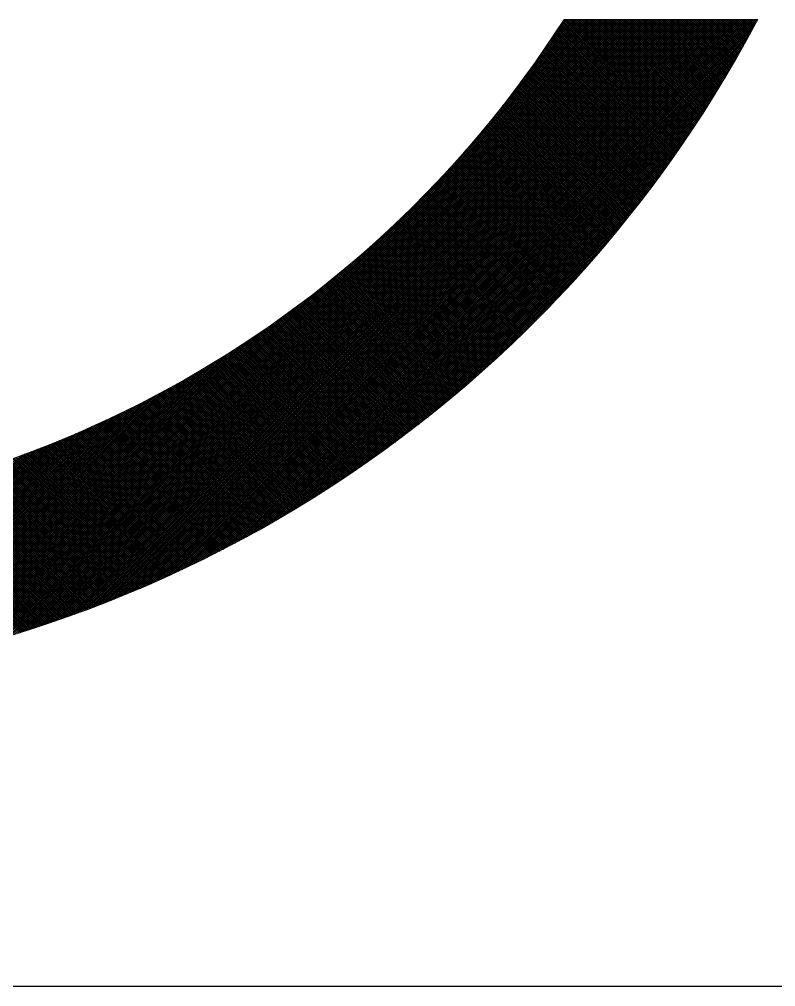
# Model space of a CAD drawing. Header units: millimetres. Extents: x 6786 to 7380, y -302 to 118.
# Drawn here: x 7328.921 to 7332.433, y -291.984 to -287.494 of the extents above; entities that cross this region are included whole.
import ezdxf

# ---------------------------------------------------------------- set-up
doc = ezdxf.new("R2010")
doc.units = ezdxf.units.MM
doc.linetypes.add('XKITLINE00', pattern=[0])

msp = doc.modelspace()

# ---------------------------------------------------------------- linework, layer by layer
at = {"color": 5, "linetype": 'XKITLINE00', "lineweight": 0}
for p, q in [((7328.7116, -290.4026), (7331.6205, -287.4937)), ((7328.7237, -290.3993), (7331.6293, -287.4937)), ((7328.7359, -290.396), (7331.6381, -287.4937)), ((7328.7481, -290.3926), (7331.647, -287.4937)), ((7328.7603, -290.3892), (7331.6558, -287.4937)), ((7328.7726, -290.3858), (7331.6647, -287.4937)), ((7328.7849, -290.3823), (7331.6735, -287.4937)), ((7328.7973, -290.3788), (7331.6823, -287.4937)), ((7328.8097, -290.3752), (7331.6912, -287.4937)), ((7328.8222, -290.3716), (7331.7, -287.4937)), ((7328.8347, -290.3679), (7331.7088, -287.4937)), ((7328.8472, -290.3642), (7331.7177, -287.4937)), ((7328.8598, -290.3605), (7331.7265, -287.4937)), ((7328.8724, -290.3567), (7331.7354, -287.4937)), ((7328.8851, -290.3529), (7331.7442, -287.4937)), ((7328.8978, -290.349), (7331.753, -287.4937)), ((7328.9105, -290.3451), (7331.7619, -287.4937)), ((7328.9233, -290.3411), (7331.7707, -287.4937)), ((7328.9362, -290.3371), (7331.7796, -287.4937)), ((7328.9491, -290.3331), (7331.7884, -287.4937)), ((7328.962, -290.3289), (7331.7972, -287.4937)), ((7328.975, -290.3248), (7331.8061, -287.4937)), ((7328.9881, -290.3206), (7331.8149, -287.4937)), ((7329.0012, -290.3163), (7331.8238, -287.4937)), ((7329.0143, -290.312), (7331.8326, -287.4937)), ((7329.0275, -290.3077), (7331.8414, -287.4937)), ((7329.0408, -290.3032), (7331.8503, -287.4937)), ((7329.0541, -290.2988), (7331.8591, -287.4937)), ((7329.0674, -290.2943), (7331.8679, -287.4937)), ((7329.0808, -290.2897), (7331.8768, -287.4937)), ((7329.0943, -290.2851), (7331.8856, -287.4937)), ((7329.1078, -290.2804), (7331.8945, -287.4937)), ((7329.1214, -290.2756), (7331.9033, -287.4937)), ((7329.1351, -290.2708), (7331.9121, -287.4937)), ((7329.1488, -290.266), (7331.921, -287.4937)), ((7329.1625, -290.261), (7331.9298, -287.4937)), ((7329.1763, -290.2561), (7331.9387, -287.4937)), ((7329.1902, -290.251), (7331.9475, -287.4937)), ((7329.2042, -290.2459), (7331.9563, -287.4937)), ((7329.2182, -290.2407), (7331.9652, -287.4937)), ((7329.2322, -290.2355), (7331.974, -287.4937)), ((7329.2464, -290.2302), (7331.9828, -287.4937)), ((7329.2606, -290.2248), (7331.9917, -287.4937)), ((7329.2749, -290.2194), (7332.0005, -287.4937)), ((7329.2892, -290.2139), (7332.0094, -287.4937)), ((7329.3036, -290.2083), (7332.0182, -287.4937)), ((7329.3181, -290.2027), (7332.027, -287.4937)), ((7329.3327, -290.1969), (7332.0359, -287.4937)), ((7329.3473, -290.1911), (7332.0447, -287.4937)), ((7329.3621, -290.1852), (7332.0536, -287.4937)), ((7329.3768, -290.1793), (7332.0624, -287.4937)), ((7329.3917, -290.1733), (7332.0712, -287.4937)), ((7329.4067, -290.1671), (7332.0801, -287.4937)), ((7329.4217, -290.1609), (7332.0889, -287.4937)), ((7329.4368, -290.1547), (7332.0978, -287.4937)), ((7329.452, -290.1483), (7332.1066, -287.4937)), ((7329.4673, -290.1418), (7332.1154, -287.4937)), ((7329.4827, -290.1353), (7332.1243, -287.4937)), ((7329.4982, -290.1287), (7332.1331, -287.4937)), ((7329.5138, -290.1219), (7332.1419, -287.4937)), ((7329.5294, -290.1151), (7332.1508, -287.4937)), ((7329.5452, -290.1082), (7332.1596, -287.4937)), ((7329.5611, -290.1011), (7332.1685, -287.4937)), ((7329.577, -290.094), (7332.1773, -287.4937)), ((7329.5931, -290.0868), (7332.1861, -287.4937)), ((7329.6093, -290.0794), (7332.195, -287.4937)), ((7329.6256, -290.072), (7332.2038, -287.4937)), ((7329.642, -290.0644), (7332.2127, -287.4937)), ((7329.6585, -290.0568), (7332.2215, -287.4937)), ((7329.6751, -290.049), (7332.2303, -287.4937)), ((7329.6919, -290.041), (7332.2392, -287.4937)), ((7329.7088, -290.033), (7332.248, -287.4937)), ((7329.7258, -290.0248), (7332.2569, -287.4937)), ((7329.7429, -290.0165), (7332.2657, -287.4937)), ((7329.7602, -290.0081), (7332.2745, -287.4937)), ((7329.7776, -289.9995), (7332.2834, -287.4937)), ((7329.7952, -289.9908), (7332.2922, -287.4937)), ((7329.8129, -289.9819), (7332.301, -287.4937)), ((7329.8308, -289.9729), (7332.3099, -287.4937)), ((7329.8488, -289.9637), (7332.3187, -287.4937)), ((7329.867, -289.9543), (7332.3276, -287.4937)), ((7329.8853, -289.9448), (7332.3364, -287.4937)), ((7329.9039, -289.9351), (7332.3452, -287.4937)), ((7329.9226, -289.9252), (7332.3448, -287.503)), ((7329.9415, -289.9152), (7332.3347, -287.5219)), ((7330.9145, -288.1908), (7331.6116, -287.4937)), ((7330.9918, -288.1047), (7331.6028, -287.4937)), ((7331.0472, -288.0405), (7331.5939, -287.4937)), ((7331.0922, -287.9867), (7331.5851, -287.4937)), ((7331.1309, -287.9392), (7331.5763, -287.4937)), ((7331.1651, -287.896), (7331.5674, -287.4937)), ((7331.1961, -287.8562), (7331.5586, -287.4937)), ((7331.2246, -287.8189), (7331.5497, -287.4937)), ((7331.2509, -287.7838), (7331.5409, -287.4937)), ((7331.2755, -287.7503), (7331.5321, -287.4937)), ((7331.2986, -287.7184), (7331.5232, -287.4937)), ((7331.3204, -287.6877), (7331.5144, -287.4937)), ((7331.3411, -287.6582), (7331.5056, -287.4937)), ((7331.3608, -287.6296), (7331.4967, -287.4937)), ((7331.3797, -287.6019), (7331.4879, -287.4937)), ((7331.3977, -287.5751), (7331.479, -287.4937)), ((7331.415, -287.5489), (7331.4702, -287.4937)), ((7331.9885, -288.0893), (7331.4281, -287.5289)), ((7331.4316, -287.5234), (7331.4614, -287.4937)), ((7331.9921, -288.084), (7331.4316, -287.5235)), ((7331.9957, -288.0788), (7331.4351, -287.5182)), ((7331.9993, -288.0736), (7331.4385, -287.5128)), ((7332.0029, -288.0683), (7331.442, -287.5074)), ((7332.0065, -288.0631), (7331.4455, -287.5021)), ((7331.4477, -287.4986), (7331.4525, -287.4937)), ((7332.01, -288.0578), (7331.4489, -287.4967)), ((7331.4508, -287.4937), (7332.3497, -287.4937)), ((7332.0136, -288.0526), (7331.4548, -287.4937)), ((7332.0172, -288.0473), (7331.4636, -287.4937)), ((7332.0208, -288.042), (7331.4725, -287.4937)), ((7332.0243, -288.0368), (7331.4813, -287.4937)), ((7332.0279, -288.0315), (7331.4902, -287.4937)), ((7332.0315, -288.0262), (7331.499, -287.4937)), ((7332.035, -288.0209), (7331.5078, -287.4937)), ((7332.0386, -288.0156), (7331.5167, -287.4937)), ((7332.0421, -288.0103), (7331.5255, -287.4937)), ((7332.0456, -288.005), (7331.5344, -287.4937)), ((7332.0492, -287.9997), (7331.5432, -287.4937)), ((7332.0527, -287.9944), (7331.552, -287.4937)), ((7332.0562, -287.9891), (7331.5609, -287.4937)), ((7332.0597, -287.9838), (7331.5697, -287.4937)), ((7332.0632, -287.9784), (7331.5786, -287.4937)), ((7332.0667, -287.9731), (7331.5874, -287.4937)), ((7332.0702, -287.9678), (7331.5962, -287.4937)), ((7332.0737, -287.9624), (7331.6051, -287.4937)), ((7332.0772, -287.9571), (7331.6139, -287.4937)), ((7332.0807, -287.9517), (7331.6227, -287.4937)), ((7332.0842, -287.9463), (7331.6316, -287.4937)), ((7332.0877, -287.941), (7331.6404, -287.4937)), ((7332.0911, -287.9356), (7331.6493, -287.4937)), ((7332.0946, -287.9302), (7331.6581, -287.4937)), ((7332.0981, -287.9249), (7331.6669, -287.4937)), ((7332.1015, -287.9195), (7331.6758, -287.4937)), ((7332.105, -287.9141), (7331.6846, -287.4937)), ((7332.1084, -287.9087), (7331.6935, -287.4937)), ((7332.1119, -287.9033), (7331.7023, -287.4937)), ((7332.1153, -287.8979), (7331.7111, -287.4937)), ((7332.1187, -287.8925), (7331.72, -287.4937)), ((7332.1221, -287.8871), (7331.7288, -287.4937)), ((7332.1256, -287.8817), (7331.7377, -287.4937)), ((7332.129, -287.8762), (7331.7465, -287.4937)), ((7332.1324, -287.8708), (7331.7553, -287.4937)), ((7332.1358, -287.8654), (7331.7642, -287.4937)), ((7332.1392, -287.8599), (7331.773, -287.4937)), ((7332.1426, -287.8545), (7331.7818, -287.4937)), ((7332.146, -287.849), (7331.7907, -287.4937)), ((7332.1494, -287.8436), (7331.7995, -287.4937)), ((7332.1527, -287.8381), (7331.8084, -287.4937)), ((7332.1561, -287.8327), (7331.8172, -287.4937)), ((7332.1595, -287.8272), (7331.826, -287.4937)), ((7332.1628, -287.8217), (7331.8349, -287.4937)), ((7332.1662, -287.8162), (7331.8437, -287.4937)), ((7332.1696, -287.8107), (7331.8526, -287.4937)), ((7332.1729, -287.8052), (7331.8614, -287.4937)), ((7332.1762, -287.7998), (7331.8702, -287.4937)), ((7332.1796, -287.7942), (7331.8791, -287.4937)), ((7332.1829, -287.7887), (7331.8879, -287.4937)), ((7332.1862, -287.7832), (7331.8968, -287.4937)), ((7332.1896, -287.7777), (7331.9056, -287.4937)), ((7332.1929, -287.7722), (7331.9144, -287.4937)), ((7332.1962, -287.7667), (7331.9233, -287.4937)), ((7332.1995, -287.7611), (7331.9321, -287.4937)), ((7332.2028, -287.7556), (7331.9409, -287.4937)), ((7332.2061, -287.7501), (7331.9498, -287.4937)), ((7332.2094, -287.7445), (7331.9586, -287.4937)), ((7332.2127, -287.7389), (7331.9675, -287.4937)), ((7332.216, -287.7334), (7331.9763, -287.4937)), ((7332.2192, -287.7278), (7331.9851, -287.4937)), ((7332.2225, -287.7223), (7331.994, -287.4937)), ((7332.2258, -287.7167), (7332.0028, -287.4937)), ((7332.229, -287.7111), (7332.0117, -287.4937)), ((7332.2323, -287.7055), (7332.0205, -287.4937)), ((7332.2355, -287.6999), (7332.0293, -287.4937)), ((7332.2388, -287.6943), (7332.0382, -287.4937)), ((7332.242, -287.6887), (7332.047, -287.4937)), ((7332.2452, -287.6831), (7332.0559, -287.4937)), ((7332.2485, -287.6775), (7332.0647, -287.4937)), ((7332.2517, -287.6719), (7332.0735, -287.4937)), ((7332.2549, -287.6663), (7332.0824, -287.4937)), ((7332.2581, -287.6607), (7332.0912, -287.4937)), ((7332.2613, -287.655), (7332.1, -287.4937)), ((7332.2645, -287.6494), (7332.1089, -287.4937)), ((7332.2677, -287.6437), (7332.1177, -287.4937)), ((7332.2709, -287.6381), (7332.1266, -287.4937)), ((7332.2741, -287.6324), (7332.1354, -287.4937)), ((7332.2773, -287.6268), (7332.1442, -287.4937)), ((7332.2805, -287.6211), (7332.1531, -287.4937)), ((7332.2836, -287.6154), (7332.1619, -287.4937)), ((7332.2868, -287.6098), (7332.1708, -287.4937)), ((7332.2899, -287.6041), (7332.1796, -287.4937)), ((7332.2931, -287.5984), (7332.1884, -287.4937)), ((7332.2963, -287.5927), (7332.1973, -287.4937)), ((7332.2994, -287.587), (7332.2061, -287.4937)), ((7332.3025, -287.5813), (7332.2149, -287.4937)), ((7332.3057, -287.5756), (7332.2238, -287.4937)), ((7332.3088, -287.5699), (7332.2326, -287.4937)), ((7332.3119, -287.5642), (7332.2415, -287.4937)), ((7332.315, -287.5585), (7332.2503, -287.4937)), ((7332.3181, -287.5527), (7332.2591, -287.4937)), ((7332.3212, -287.547), (7332.268, -287.4937)), ((7332.3243, -287.5413), (7332.2768, -287.4937)), ((7332.3274, -287.5355), (7332.2857, -287.4937)), ((7332.3305, -287.5298), (7332.2945, -287.4937)), ((7332.3336, -287.524), (7332.3033, -287.4937)), ((7332.3367, -287.5183), (7332.3122, -287.4937)), ((7332.3398, -287.5125), (7332.321, -287.4937)), ((7332.3428, -287.5067), (7332.3299, -287.4937)), ((7332.3459, -287.5009), (7332.3387, -287.4937)), ((7332.349, -287.4952), (7332.3475, -287.4937)), ((7329.9606, -289.9049), (7332.3245, -287.541)), ((7329.9799, -289.8945), (7332.314, -287.5603)), ((7331.9594, -288.1309), (7331.4, -287.5716)), ((7331.963, -288.1257), (7331.4036, -287.5662)), ((7331.9667, -288.1205), (7331.4071, -287.5609)), ((7331.9703, -288.1153), (7331.4106, -287.5556)), ((7331.974, -288.1101), (7331.4141, -287.5503)), ((7331.9776, -288.1049), (7331.4176, -287.5449)), ((7331.9812, -288.0997), (7331.4211, -287.5396)), ((7331.9848, -288.0945), (7331.4246, -287.5343)), ((7329.9994, -289.8838), (7332.3034, -287.5798)), ((7330.0191, -289.8729), (7332.2925, -287.5995)), ((7330.039, -289.8618), (7332.2814, -287.6195)), ((7331.9263, -288.1774), (7331.368, -287.6191)), ((7331.93, -288.1722), (7331.3716, -287.6138)), ((7331.9337, -288.1671), (7331.3752, -287.6086)), ((7331.9374, -288.1619), (7331.3788, -287.6033)), ((7331.9411, -288.1568), (7331.3823, -287.598)), ((7331.9447, -288.1516), (7331.3859, -287.5927)), ((7331.9484, -288.1464), (7331.3894, -287.5875)), ((7331.9521, -288.1413), (7331.393, -287.5822)), ((7331.9557, -288.1361), (7331.3965, -287.5769)), ((7330.0592, -289.8505), (7332.27, -287.6397)), ((7330.0796, -289.8389), (7332.2584, -287.6601)), ((7331.8966, -288.2183), (7331.3392, -287.661)), ((7331.9003, -288.2132), (7331.3428, -287.6557)), ((7331.904, -288.2081), (7331.3464, -287.6505)), ((7331.9078, -288.203), (7331.35, -287.6453)), ((7331.9115, -288.1979), (7331.3537, -287.6401)), ((7331.9152, -288.1928), (7331.3573, -287.6348)), ((7331.9189, -288.1876), (7331.3609, -287.6296)), ((7331.9226, -288.1825), (7331.3644, -287.6243)), ((7330.1003, -289.827), (7332.2466, -287.6808)), ((7330.1213, -289.8149), (7332.2345, -287.7017)), ((7331.8627, -288.2641), (7331.3063, -287.7076)), ((7331.8665, -288.259), (7331.31, -287.7025)), ((7331.8703, -288.2539), (7331.3136, -287.6973)), ((7331.8741, -288.2489), (7331.3173, -287.6921)), ((7331.8778, -288.2438), (7331.321, -287.6869)), ((7331.8816, -288.2387), (7331.3246, -287.6817)), ((7331.8853, -288.2336), (7331.3283, -287.6766)), ((7331.8891, -288.2285), (7331.3319, -287.6714)), ((7331.8928, -288.2234), (7331.3356, -287.6662)), ((7330.1425, -289.8025), (7332.2221, -287.723)), ((7330.164, -289.7898), (7332.2094, -287.7445)), ((7331.8285, -288.3094), (7331.2729, -287.7538)), ((7331.8323, -288.3044), (7331.2767, -287.7487)), ((7331.8362, -288.2993), (7331.2804, -287.7436)), ((7331.84, -288.2943), (7331.2841, -287.7385)), ((7331.8438, -288.2893), (7331.2878, -287.7333)), ((7331.8476, -288.2843), (7331.2915, -287.7282)), ((7331.8514, -288.2792), (7331.2952, -287.7231)), ((7331.8552, -288.2742), (7331.2989, -287.7179)), ((7331.859, -288.2691), (7331.3026, -287.7128)), ((7330.1859, -289.7768), (7332.1964, -287.7663)), ((7330.2081, -289.7635), (7332.1831, -287.7885)), ((7331.7978, -288.3493), (7331.2429, -287.7945)), ((7331.8016, -288.3444), (7331.2467, -287.7894)), ((7331.8055, -288.3394), (7331.2504, -287.7844)), ((7331.8093, -288.3344), (7331.2542, -287.7793)), ((7331.8132, -288.3294), (7331.258, -287.7742)), ((7331.817, -288.3244), (7331.2617, -287.7691)), ((7331.8209, -288.3194), (7331.2655, -287.764)), ((7331.8247, -288.3144), (7331.2692, -287.7589)), ((7330.2306, -289.7498), (7332.1694, -287.811)), ((7330.2534, -289.7358), (7332.1553, -287.8339)), ((7331.7628, -288.3939), (7331.2087, -287.8398)), ((7331.7667, -288.389), (7331.2125, -287.8348)), ((7331.7706, -288.384), (7331.2163, -287.8298)), ((7331.7745, -288.3791), (7331.2201, -287.8248)), ((7331.7784, -288.3742), (7331.224, -287.8197)), ((7331.7823, -288.3692), (7331.2278, -287.8147)), ((7331.7861, -288.3642), (7331.2316, -287.8097)), ((7331.79, -288.3593), (7331.2353, -287.8046)), ((7331.7939, -288.3543), (7331.2391, -287.7995)), ((7330.2767, -289.7214), (7332.1409, -287.8572)), ((7330.3004, -289.7065), (7332.1261, -287.8808)), ((7331.7274, -288.4381), (7331.174, -287.8847)), ((7331.7314, -288.4332), (7331.1779, -287.8797)), ((7331.7353, -288.4283), (7331.1818, -287.8748)), ((7331.7393, -288.4234), (7331.1856, -287.8698)), ((7331.7432, -288.4185), (7331.1895, -287.8648)), ((7331.7471, -288.4136), (7331.1933, -287.8598)), ((7331.751, -288.4087), (7331.1972, -287.8548)), ((7331.755, -288.4038), (7331.201, -287.8498)), ((7331.7589, -288.3988), (7331.2049, -287.8448)), ((7330.3245, -289.6913), (7332.1108, -287.905)), ((7330.3491, -289.6755), (7332.0951, -287.9295)), ((7331.6877, -288.4867), (7331.135, -287.934)), ((7331.6917, -288.4819), (7331.1389, -287.9291)), ((7331.6957, -288.4771), (7331.1428, -287.9242)), ((7331.6997, -288.4722), (7331.1467, -287.9193)), ((7331.7036, -288.4673), (7331.1507, -287.9144)), ((7331.7076, -288.4625), (7331.1546, -287.9094)), ((7331.7116, -288.4576), (7331.1585, -287.9045)), ((7331.7156, -288.4527), (7331.1624, -287.8996)), ((7331.7195, -288.4479), (7331.1663, -287.8946)), ((7331.7235, -288.443), (7331.1701, -287.8897)), ((7330.3742, -289.6593), (7332.0788, -287.9546)), ((7331.6515, -288.5301), (7331.0993, -287.978)), ((7331.6555, -288.5253), (7331.1033, -287.9731)), ((7331.6596, -288.5205), (7331.1073, -287.9682)), ((7331.6636, -288.5157), (7331.1113, -287.9634)), ((7331.6676, -288.5109), (7331.1152, -287.9585)), ((7331.6716, -288.5061), (7331.1192, -287.9536)), ((7331.6757, -288.5012), (7331.1231, -287.9487)), ((7331.6797, -288.4964), (7331.1271, -287.9438)), ((7331.6837, -288.4916), (7331.131, -287.9389)), ((7330.3998, -289.6425), (7332.0621, -287.9802)), ((7330.426, -289.6251), (7332.0447, -288.0064)), ((7331.6149, -288.5731), (7331.0633, -288.0214)), ((7331.619, -288.5683), (7331.0673, -288.0166)), ((7331.6231, -288.5636), (7331.0713, -288.0118)), ((7331.6272, -288.5588), (7331.0753, -288.007)), ((7331.6312, -288.554), (7331.0794, -288.0022)), ((7331.6353, -288.5493), (7331.0834, -287.9973)), ((7331.6393, -288.5445), (7331.0874, -287.9925)), ((7331.6434, -288.5397), (7331.0914, -287.9877)), ((7331.6475, -288.5349), (7331.0954, -287.9828)), ((7330.4528, -289.6072), (7332.0267, -288.0332)), ((7330.4803, -289.5885), (7332.008, -288.0607)), ((7331.578, -288.6157), (7331.0267, -288.0645)), ((7331.5821, -288.611), (7331.0308, -288.0597)), ((7331.5862, -288.6063), (7331.0349, -288.0549)), ((7331.5903, -288.6015), (7331.039, -288.0502)), ((7331.5944, -288.5968), (7331.043, -288.0454)), ((7331.5985, -288.5921), (7331.0471, -288.0406)), ((7331.6026, -288.5873), (7331.0511, -288.0358)), ((7331.6067, -288.5826), (7331.0552, -288.031)), ((7331.6108, -288.5778), (7331.0592, -288.0262)), ((7330.5085, -289.5691), (7331.9886, -288.089)), ((7331.5364, -288.6626), (7330.9856, -288.1117)), ((7331.5406, -288.6579), (7330.9898, -288.107)), ((7331.5448, -288.6532), (7330.9939, -288.1023)), ((7331.549, -288.6485), (7330.998, -288.0976)), ((7331.5531, -288.6439), (7331.0021, -288.0929)), ((7331.5573, -288.6392), (7331.0063, -288.0882)), ((7331.5614, -288.6345), (7331.0104, -288.0834)), ((7331.5656, -288.6298), (7331.0145, -288.0787)), ((7331.5697, -288.6251), (7331.0186, -288.074)), ((7331.5738, -288.6204), (7331.0227, -288.0692)), ((7330.5376, -289.5489), (7331.9684, -288.1181)), ((7330.5676, -289.5277), (7331.9473, -288.148)), ((7331.4945, -288.7089), (7330.944, -288.1585)), ((7331.4987, -288.7043), (7330.9482, -288.1538)), ((7331.5029, -288.6997), (7330.9524, -288.1492)), ((7331.5071, -288.6951), (7330.9565, -288.1445)), ((7331.5113, -288.6904), (7330.9607, -288.1398)), ((7331.5155, -288.6858), (7330.9649, -288.1352)), ((7331.5197, -288.6812), (7330.969, -288.1305)), ((7331.5239, -288.6765), (7330.9732, -288.1258)), ((7331.5281, -288.6719), (7330.9773, -288.1211)), ((7331.5323, -288.6672), (7330.9815, -288.1164)), ((7330.5986, -289.5056), (7331.9251, -288.179)), ((7331.4563, -288.7503), (7330.906, -288.2001)), ((7331.4605, -288.7457), (7330.9103, -288.1955)), ((7331.4648, -288.7411), (7330.9145, -288.1909)), ((7331.469, -288.7366), (7330.9187, -288.1863)), ((7331.4733, -288.732), (7330.9229, -288.1816)), ((7331.4775, -288.7274), (7330.9272, -288.177)), ((7331.4818, -288.7228), (7330.9314, -288.1724)), ((7331.486, -288.7182), (7330.9356, -288.1678)), ((7331.4902, -288.7136), (7330.9398, -288.1631)), ((7330.6307, -289.4823), (7331.9018, -288.2112)), ((7330.6641, -289.4577), (7331.8772, -288.2446)), ((7331.4134, -288.7958), (7330.8633, -288.2458)), ((7331.4177, -288.7913), (7330.8676, -288.2412)), ((7331.422, -288.7867), (7330.8719, -288.2367)), ((7331.4263, -288.7822), (7330.8762, -288.2321)), ((7331.4306, -288.7776), (7330.8805, -288.2275)), ((7331.4349, -288.7731), (7330.8847, -288.223)), ((7331.4392, -288.7686), (7330.889, -288.2184)), ((7331.4434, -288.764), (7330.8933, -288.2138)), ((7331.4477, -288.7594), (7330.8975, -288.2092)), ((7331.452, -288.7549), (7330.9018, -288.2047)), ((7330.6991, -289.4316), (7331.8511, -288.2795)), ((7331.37, -288.8408), (7330.8201, -288.2909)), ((7331.3743, -288.8363), (7330.8244, -288.2864)), ((7331.3787, -288.8318), (7330.8288, -288.2819)), ((7331.383, -288.8274), (7330.8331, -288.2774)), ((7331.3874, -288.8229), (7330.8374, -288.2729)), ((7331.3917, -288.8184), (7330.8418, -288.2684)), ((7331.3961, -288.8139), (7330.8461, -288.2639)), ((7331.4004, -288.8093), (7330.8504, -288.2594)), ((7331.4047, -288.8048), (7330.8547, -288.2548)), ((7331.409, -288.8003), (7330.859, -288.2503)), ((7330.7357, -289.4038), (7331.8233, -288.3162)), ((7331.3261, -288.8854), (7330.7763, -288.3355)), ((7331.3305, -288.8809), (7330.7807, -288.3311)), ((7331.3349, -288.8765), (7330.7851, -288.3266)), ((7331.3393, -288.872), (7330.7895, -288.3222)), ((7331.3437, -288.8676), (7330.7939, -288.3177)), ((7331.3481, -288.8631), (7330.7983, -288.3133)), ((7331.3525, -288.8587), (7330.8026, -288.3088)), ((7331.3569, -288.8542), (7330.807, -288.3043)), ((7331.3613, -288.8498), (7330.8114, -288.2999)), ((7331.3656, -288.8453), (7330.8157, -288.2954)), ((7331.2818, -288.9294), (7330.732, -288.3796)), ((7331.2863, -288.925), (7330.7364, -288.3752)), ((7331.2907, -288.9206), (7330.7409, -288.3708)), ((7331.2952, -288.9163), (7330.7453, -288.3664)), ((7331.2996, -288.9119), (7330.7498, -288.362)), ((7331.304, -288.9074), (7330.7542, -288.3576)), ((7331.3085, -288.903), (7330.7586, -288.3532)), ((7331.3129, -288.8986), (7330.7631, -288.3488)), ((7331.3173, -288.8942), (7330.7675, -288.3444)), ((7331.3217, -288.8898), (7330.7719, -288.3399)), ((7330.7745, -289.3739), (7331.7934, -288.3549)), ((7331.2325, -288.9774), (7330.6826, -288.4274)), ((7331.237, -288.973), (7330.6871, -288.4231)), ((7331.2415, -288.9687), (7330.6916, -288.4187)), ((7331.246, -288.9643), (7330.6961, -288.4144)), ((7331.2505, -288.96), (7330.7006, -288.4101)), ((7331.255, -288.9556), (7330.7051, -288.4057)), ((7331.2595, -288.9513), (7330.7096, -288.4014)), ((7331.264, -288.9469), (7330.7141, -288.397)), ((7331.2684, -288.9426), (7330.7186, -288.3927)), ((7331.2729, -288.9382), (7330.723, -288.3883)), ((7331.2774, -288.9338), (7330.7275, -288.3839)), ((7330.8157, -289.3414), (7331.761, -288.3962)), ((7331.1872, -289.0204), (7330.6371, -288.4703)), ((7331.1918, -289.0161), (7330.6416, -288.466)), ((7331.1963, -289.0119), (7330.6462, -288.4617)), ((7331.2009, -289.0076), (7330.6508, -288.4575)), ((7331.2054, -289.0033), (7330.6553, -288.4532)), ((7331.2099, -288.999), (7330.6599, -288.4489)), ((7331.2145, -288.9946), (7330.6644, -288.4446)), ((7331.219, -288.9903), (7330.669, -288.4403)), ((7331.2235, -288.986), (7330.6735, -288.436)), ((7331.228, -288.9817), (7330.678, -288.4317)), ((7330.8602, -289.3058), (7331.7254, -288.4406)), ((7328.6995, -290.4059), (7330.6104, -288.495)), ((7331.1368, -289.0673), (7330.5864, -288.5168)), ((7331.1414, -289.063), (7330.591, -288.5126)), ((7331.146, -289.0588), (7330.5957, -288.5084)), ((7331.1506, -289.0546), (7330.6003, -288.5042)), ((7331.1552, -289.0503), (7330.6049, -288.5)), ((7331.1598, -289.046), (7330.6095, -288.4958)), ((7331.1644, -289.0418), (7330.6141, -288.4915)), ((7331.169, -289.0375), (7330.6187, -288.4873)), ((7331.1735, -289.0333), (7330.6233, -288.4831)), ((7331.1781, -289.029), (7330.6279, -288.4788)), ((7331.1827, -289.0247), (7330.6325, -288.4745)), ((7330.9088, -289.2661), (7331.6856, -288.4892)), ((7331.0859, -289.1135), (7330.5351, -288.5627)), ((7331.0905, -289.1093), (7330.5398, -288.5586)), ((7331.0952, -289.1052), (7330.5445, -288.5545)), ((7331.0998, -289.101), (7330.5491, -288.5503)), ((7331.1045, -289.0968), (7330.5538, -288.5461)), ((7331.1091, -289.0926), (7330.5585, -288.542)), ((7331.1137, -289.0884), (7330.5632, -288.5378)), ((7331.1184, -289.0842), (7330.5678, -288.5336)), ((7331.123, -289.0799), (7330.5725, -288.5294)), ((7331.1276, -289.0757), (7330.5771, -288.5252)), ((7331.1322, -289.0715), (7330.5818, -288.521)), ((7330.9632, -289.2205), (7331.6401, -288.5436)), ((7328.6875, -290.4091), (7330.5242, -288.5723)), ((7331.039, -289.1551), (7330.4878, -288.6039)), ((7331.0437, -289.151), (7330.4926, -288.5998)), ((7331.0484, -289.1468), (7330.4973, -288.5957)), ((7331.0531, -289.1427), (7330.5021, -288.5916)), ((7331.0578, -289.1385), (7330.5068, -288.5875)), ((7331.0625, -289.1344), (7330.5115, -288.5834)), ((7331.0672, -289.1302), (7330.5162, -288.5793)), ((7331.0719, -289.126), (7330.521, -288.5751)), ((7331.0765, -289.1219), (7330.5257, -288.571)), ((7331.0812, -289.1177), (7330.5304, -288.5669)), ((7331.0264, -289.1662), (7331.5857, -288.6068)), ((7328.6754, -290.4122), (7330.4601, -288.6276)), ((7330.9822, -289.2043), (7330.4304, -288.6525)), ((7330.987, -289.2002), (7330.4352, -288.6485)), ((7330.9917, -289.1962), (7330.44, -288.6445)), ((7330.9965, -289.1921), (7330.4449, -288.6405)), ((7331.0012, -289.188), (7330.4497, -288.6364)), ((7331.006, -289.1839), (7330.4544, -288.6324)), ((7331.0107, -289.1798), (7330.4592, -288.6283)), ((7331.0154, -289.1757), (7330.464, -288.6243)), ((7331.0202, -289.1716), (7330.4688, -288.6202)), ((7331.0249, -289.1675), (7330.4736, -288.6161)), ((7331.0296, -289.1633), (7330.4783, -288.6121)), ((7331.0343, -289.1592), (7330.4831, -288.608)), ((7328.6635, -290.4154), (7330.4062, -288.6726)), ((7330.9295, -289.2489), (7330.3771, -288.6964)), ((7330.9343, -289.2448), (7330.382, -288.6925)), ((7330.9391, -289.2408), (7330.3868, -288.6885)), ((7330.9439, -289.2368), (7330.3917, -288.6845)), ((7330.9487, -289.2327), (7330.3966, -288.6806)), ((7330.9535, -289.2287), (7330.4014, -288.6766)), ((7330.9583, -289.2246), (7330.4063, -288.6726)), ((7330.9631, -289.2206), (7330.4111, -288.6686)), ((7330.9679, -289.2165), (7330.4159, -288.6646)), ((7330.9727, -289.2125), (7330.4208, -288.6606)), ((7330.9774, -289.2084), (7330.4256, -288.6566)), ((7331.1059, -289.0954), (7331.515, -288.6864)), ((7328.6515, -290.4185), (7330.3587, -288.7113)), ((7330.8762, -289.2928), (7330.3231, -288.7397)), ((7330.8811, -289.2888), (7330.328, -288.7358)), ((7330.886, -289.2849), (7330.333, -288.7319)), ((7330.8908, -289.2809), (7330.3379, -288.7279)), ((7330.8957, -289.2769), (7330.3428, -288.724)), ((7330.9005, -289.2729), (7330.3477, -288.7201)), ((7330.9054, -289.2689), (7330.3526, -288.7162)), ((7330.9102, -289.2649), (7330.3575, -288.7122)), ((7330.915, -289.2609), (7330.3624, -288.7083)), ((7330.9199, -289.2569), (7330.3673, -288.7044)), ((7330.9247, -289.2529), (7330.3722, -288.7004)), ((7328.6278, -290.4246), (7330.2757, -288.7766)), ((7328.6396, -290.4215), (7330.3156, -288.7456)), ((7330.8174, -289.3401), (7330.2634, -288.7861)), ((7330.8224, -289.3362), (7330.2684, -288.7822)), ((7330.8273, -289.3323), (7330.2734, -288.7784)), ((7330.8322, -289.3283), (7330.2784, -288.7745)), ((7330.8371, -289.3244), (7330.2834, -288.7707)), ((7330.842, -289.3205), (7330.2884, -288.7668)), ((7330.8469, -289.3165), (7330.2934, -288.763)), ((7330.8518, -289.3126), (7330.2983, -288.7591)), ((7330.8567, -289.3086), (7330.3033, -288.7552)), ((7330.8616, -289.3047), (7330.3082, -288.7513)), ((7330.8665, -289.3007), (7330.3132, -288.7475)), ((7330.8714, -289.2968), (7330.3181, -288.7436)), ((7328.6041, -290.4305), (7330.2033, -288.8313)), ((7328.6159, -290.4276), (7330.2385, -288.805)), ((7330.758, -289.3867), (7330.2029, -288.8316)), ((7330.7629, -289.3828), (7330.208, -288.8279)), ((7330.7679, -289.379), (7330.2131, -288.8241)), ((7330.7729, -289.3751), (7330.2181, -288.8203)), ((7330.7779, -289.3712), (7330.2232, -288.8165)), ((7330.7828, -289.3673), (7330.2282, -288.8127)), ((7330.7878, -289.3635), (7330.2333, -288.8089)), ((7330.7927, -289.3596), (7330.2383, -288.8051)), ((7330.7977, -289.3557), (7330.2433, -288.8013)), ((7330.8026, -289.3518), (7330.2484, -288.7975)), ((7330.8076, -289.3479), (7330.2534, -288.7937)), ((7330.8125, -289.344), (7330.2584, -288.7899)), ((7331.2414, -288.9688), (7331.3884, -288.8218)), ((7328.5924, -290.4334), (7330.1699, -288.8559)), ((7330.6978, -289.4326), (7330.1416, -288.8764)), ((7330.7028, -289.4288), (7330.1468, -288.8727)), ((7330.7079, -289.425), (7330.1519, -288.869)), ((7330.7129, -289.4212), (7330.157, -288.8653)), ((7330.7179, -289.4173), (7330.1621, -288.8616)), ((7330.7229, -289.4135), (7330.1673, -288.8578)), ((7330.728, -289.4097), (7330.1724, -288.8541)), ((7330.733, -289.4059), (7330.1775, -288.8504)), ((7330.738, -289.402), (7330.1826, -288.8466)), ((7330.743, -289.3982), (7330.1877, -288.8429)), ((7330.748, -289.3944), (7330.1928, -288.8391)), ((7330.753, -289.3905), (7330.1978, -288.8354)), ((7328.5573, -290.442), (7330.0777, -288.9216)), ((7328.5689, -290.4392), (7330.1073, -288.9009)), ((7328.5806, -290.4363), (7330.1379, -288.879)), ((7330.6369, -289.4777), (7330.0795, -288.9203)), ((7330.642, -289.474), (7330.0847, -288.9167)), ((7330.6471, -289.4703), (7330.0899, -288.9131)), ((7330.6522, -289.4665), (7330.0951, -288.9094)), ((7330.6573, -289.4628), (7330.1003, -288.9058)), ((7330.6624, -289.459), (7330.1055, -288.9021)), ((7330.6674, -289.4552), (7330.1107, -288.8985)), ((7330.6725, -289.4515), (7330.1158, -288.8948)), ((7330.6776, -289.4477), (7330.121, -288.8911)), ((7330.6826, -289.4439), (7330.1262, -288.8875)), ((7330.6877, -289.4401), (7330.1313, -288.8838)), ((7330.6927, -289.4364), (7330.1365, -288.8801)), ((7328.5341, -290.4475), (7330.0215, -288.9601)), ((7328.5457, -290.4448), (7330.0492, -288.9413)), ((7330.5753, -289.5222), (7330.0165, -288.9635)), ((7330.5805, -289.5185), (7330.0218, -288.9599)), ((7330.5856, -289.5149), (7330.0271, -288.9563)), ((7330.5908, -289.5112), (7330.0324, -288.9528)), ((7330.5959, -289.5075), (7330.0376, -288.9492)), ((7330.6011, -289.5038), (7330.0429, -288.9456)), ((7330.6062, -289.5001), (7330.0481, -288.942)), ((7330.6113, -289.4964), (7330.0534, -288.9384)), ((7330.6165, -289.4926), (7330.0586, -288.9348)), ((7330.6216, -289.4889), (7330.0638, -288.9312)), ((7330.6267, -289.4852), (7330.0691, -288.9276)), ((7330.6318, -289.4815), (7330.0743, -288.924)), ((7328.511, -290.453), (7329.9685, -288.9955)), ((7328.5225, -290.4503), (7329.9946, -288.9781)), ((7330.5078, -289.5696), (7329.9474, -289.0092)), ((7330.513, -289.566), (7329.9528, -289.0057)), ((7330.5182, -289.5624), (7329.9581, -289.0023)), ((7330.5235, -289.5587), (7329.9635, -288.9988)), ((7330.5287, -289.5551), (7329.9688, -288.9952)), ((7330.5339, -289.5515), (7329.9741, -288.9917)), ((7330.5391, -289.5478), (7329.9794, -288.9882)), ((7330.5443, -289.5442), (7329.9848, -288.9847)), ((7330.5494, -289.5405), (7329.9901, -288.9812)), ((7330.5546, -289.5369), (7329.9954, -288.9776)), ((7330.5598, -289.5332), (7330.0007, -288.9741)), ((7330.565, -289.5296), (7330.006, -288.9706)), ((7330.5702, -289.5259), (7330.0113, -288.967)), ((7328.4766, -290.4608), (7329.8938, -289.0436)), ((7328.488, -290.4582), (7329.9181, -289.0281)), ((7328.4995, -290.4556), (7329.943, -289.0121)), ((7330.4394, -289.6161), (7329.8773, -289.054)), ((7330.4447, -289.6126), (7329.8827, -289.0506)), ((7330.45, -289.609), (7329.8882, -289.0472)), ((7330.4553, -289.6055), (7329.8936, -289.0438)), ((7330.4606, -289.6019), (7329.899, -289.0403)), ((7330.4658, -289.5983), (7329.9044, -289.0369)), ((7330.4711, -289.5948), (7329.9098, -289.0335)), ((7330.4763, -289.5912), (7329.9152, -289.03)), ((7330.4816, -289.5876), (7329.9206, -289.0266)), ((7330.4868, -289.584), (7329.9259, -289.0231)), ((7330.4921, -289.5804), (7329.9313, -289.0197)), ((7330.4973, -289.5768), (7329.9367, -289.0162)), ((7330.5026, -289.5732), (7329.9421, -289.0127)), ((7328.4312, -290.4709), (7329.8013, -289.1007)), ((7328.4425, -290.4684), (7329.8238, -289.0871)), ((7328.4538, -290.4659), (7329.8467, -289.0731)), ((7328.4652, -290.4634), (7329.87, -289.0586)), ((7330.3649, -289.6653), (7329.8007, -289.1011)), ((7330.3702, -289.6618), (7329.8062, -289.0978)), ((7330.3756, -289.6584), (7329.8117, -289.0945)), ((7330.3809, -289.6549), (7329.8172, -289.0911)), ((7330.3863, -289.6514), (7329.8227, -289.0878)), ((7330.3916, -289.6479), (7329.8282, -289.0844)), ((7330.3969, -289.6444), (7329.8337, -289.0811)), ((7330.4023, -289.6409), (7329.8391, -289.0777)), ((7330.4076, -289.6373), (7329.8446, -289.0744)), ((7330.4129, -289.6338), (7329.8501, -289.071)), ((7330.4182, -289.6303), (7329.8555, -289.0676)), ((7330.4235, -289.6268), (7329.861, -289.0642)), ((7330.4288, -289.6232), (7329.8664, -289.0608)), ((7330.4341, -289.6197), (7329.8719, -289.0574)), ((7328.3974, -290.4781), (7329.7362, -289.1393)), ((7328.4086, -290.4758), (7329.7576, -289.1268)), ((7328.4199, -290.4733), (7329.7793, -289.114)), ((7330.2947, -289.7101), (7329.7285, -289.1438)), ((7330.3002, -289.7067), (7329.7341, -289.1406)), ((7330.3056, -289.7033), (7329.7396, -289.1373)), ((7330.311, -289.6998), (7329.7452, -289.1341)), ((7330.3164, -289.6964), (7329.7508, -289.1308)), ((7330.3218, -289.693), (7329.7564, -289.1275)), ((7330.3272, -289.6895), (7329.7619, -289.1243)), ((7330.3326, -289.6861), (7329.7675, -289.121)), ((7330.338, -289.6826), (7329.773, -289.1177)), ((7330.3434, -289.6792), (7329.7786, -289.1144)), ((7330.3488, -289.6757), (7329.7841, -289.1111)), ((7330.3541, -289.6723), (7329.7896, -289.1078)), ((7330.3595, -289.6688), (7329.7952, -289.1045)), ((7328.3528, -290.4874), (7329.654, -289.1862)), ((7328.3639, -290.4851), (7329.6741, -289.1749)), ((7328.375, -290.4828), (7329.6945, -289.1634)), ((7328.3862, -290.4805), (7329.7152, -289.1515)), ((7330.2182, -289.7573), (7329.6496, -289.1887)), ((7330.2237, -289.754), (7329.6552, -289.1855)), ((7330.2292, -289.7507), (7329.6609, -289.1823)), ((7330.2347, -289.7473), (7329.6666, -289.1792)), ((7330.2402, -289.7439), (7329.6722, -289.176)), ((7330.2457, -289.7406), (7329.6779, -289.1728)), ((7330.2511, -289.7372), (7329.6835, -289.1696)), ((7330.2566, -289.7338), (7329.6892, -289.1664)), ((7330.2621, -289.7305), (7329.6948, -289.1632)), ((7330.2675, -289.7271), (7329.7004, -289.16)), ((7330.273, -289.7237), (7329.706, -289.1568)), ((7330.2784, -289.7203), (7329.7117, -289.1535)), ((7330.2839, -289.7169), (7329.7173, -289.1503)), ((7330.2893, -289.7135), (7329.7229, -289.1471)), ((7328.3087, -290.4962), (7329.576, -289.2288)), ((7328.3197, -290.494), (7329.5952, -289.2185)), ((7328.3307, -290.4918), (7329.6145, -289.208)), ((7328.3417, -290.4896), (7329.6341, -289.1972)), ((7330.1352, -289.8068), (7329.5637, -289.2354)), ((7330.1407, -289.8036), (7329.5695, -289.2323)), ((7330.1463, -289.8003), (7329.5752, -289.2292)), ((7330.1519, -289.797), (7329.581, -289.2262)), ((7330.1574, -289.7938), (7329.5867, -289.2231)), ((7330.163, -289.7905), (7329.5925, -289.22)), ((7330.1685, -289.7872), (7329.5982, -289.2169)), ((7330.1741, -289.7839), (7329.6039, -289.2138)), ((7330.1796, -289.7806), (7329.6097, -289.2106)), ((7330.1851, -289.7773), (7329.6154, -289.2075)), ((7330.1907, -289.774), (7329.6211, -289.2044)), ((7330.1962, -289.7707), (7329.6268, -289.2013)), ((7330.2017, -289.7673), (7329.6325, -289.1981)), ((7330.2072, -289.764), (7329.6382, -289.195)), ((7330.2127, -289.7607), (7329.6439, -289.1918)), ((7328.2541, -290.5066), (7329.4836, -289.277)), ((7328.2649, -290.5045), (7329.5017, -289.2678)), ((7328.2758, -290.5025), (7329.52, -289.2583)), ((7328.2868, -290.5004), (7329.5385, -289.2487)), ((7328.2977, -290.4983), (7329.5571, -289.2389)), ((7330.0509, -289.8552), (7329.4764, -289.2807)), ((7330.0565, -289.852), (7329.4823, -289.2777)), ((7330.0622, -289.8488), (7329.4881, -289.2747)), ((7330.0678, -289.8456), (7329.494, -289.2717)), ((7330.0735, -289.8424), (7329.4998, -289.2687)), ((7330.0791, -289.8392), (7329.5057, -289.2657)), ((7330.0847, -289.836), (7329.5115, -289.2627)), ((7330.0904, -289.8328), (7329.5173, -289.2597)), ((7330.096, -289.8295), (7329.5231, -289.2567)), ((7330.1016, -289.8263), (7329.529, -289.2537)), ((7330.1072, -289.8231), (7329.5348, -289.2506)), ((7330.1128, -289.8198), (7329.5406, -289.2476)), ((7330.1184, -289.8166), (7329.5464, -289.2446)), ((7330.124, -289.8134), (7329.5521, -289.2415)), ((7330.1296, -289.8101), (7329.5579, -289.2384)), ((7328.2002, -290.5163), (7329.3958, -289.3206)), ((7328.2109, -290.5144), (7329.413, -289.3122)), ((7328.2217, -290.5125), (7329.4304, -289.3037)), ((7328.2324, -290.5105), (7329.448, -289.295)), ((7328.2433, -290.5086), (7329.4657, -289.2861)), ((7329.9654, -289.9023), (7329.3877, -289.3246)), ((7329.9712, -289.8992), (7329.3937, -289.3217)), ((7329.9769, -289.8961), (7329.3996, -289.3188)), ((7329.9826, -289.893), (7329.4056, -289.3159)), ((7329.9883, -289.8898), (7329.4115, -289.313)), ((7329.9941, -289.8867), (7329.4174, -289.3101)), ((7329.9998, -289.8836), (7329.4234, -289.3072)), ((7330.0055, -289.8805), (7329.4293, -289.3043)), ((7330.0112, -289.8773), (7329.4352, -289.3013)), ((7330.0169, -289.8742), (7329.4411, -289.2984)), ((7330.0225, -289.871), (7329.447, -289.2955)), ((7330.0282, -289.8679), (7329.4529, -289.2925)), ((7330.0339, -289.8647), (7329.4588, -289.2896)), ((7330.0396, -289.8615), (7329.4647, -289.2866)), ((7330.0452, -289.8583), (7329.4705, -289.2837)), ((7328.1363, -290.5271), (7329.2955, -289.3679)), ((7328.1469, -290.5254), (7329.3119, -289.3603)), ((7328.1575, -290.5236), (7329.3284, -289.3527)), ((7328.1681, -290.5218), (7329.345, -289.3449)), ((7328.1788, -290.52), (7329.3618, -289.3369)), ((7328.1895, -290.5182), (7329.3787, -289.3289)), ((7329.873, -289.9512), (7329.2915, -289.3697)), ((7329.8788, -289.9482), (7329.2975, -289.367)), ((7329.8846, -289.9452), (7329.3036, -289.3642)), ((7329.8904, -289.9422), (7329.3096, -289.3614)), ((7329.8962, -289.9391), (7329.3157, -289.3586)), ((7329.902, -289.9361), (7329.3217, -289.3558)), ((7329.9078, -289.933), (7329.3277, -289.353)), ((7329.9136, -289.93), (7329.3338, -289.3502)), ((7329.9194, -289.9269), (7329.3398, -289.3474)), ((7329.9252, -289.9239), (7329.3458, -289.3445)), ((7329.9309, -289.9208), (7329.3518, -289.3417)), ((7329.9367, -289.9177), (7329.3578, -289.3389)), ((7329.9425, -289.9147), (7329.3638, -289.336)), ((7329.9482, -289.9116), (7329.3698, -289.3332)), ((7329.954, -289.9085), (7329.3758, -289.3303)), ((7329.9597, -289.9054), (7329.3817, -289.3274)), ((7328.0733, -290.5371), (7329.1999, -289.4104)), ((7328.0837, -290.5355), (7329.2156, -289.4036)), ((7328.0942, -290.5339), (7329.2313, -289.3967)), ((7328.1047, -290.5322), (7329.2472, -289.3897)), ((7328.1152, -290.5306), (7329.2632, -289.3825)), ((7328.1257, -290.5289), (7329.2793, -289.3753)), ((7329.7732, -290.0017), (7329.1873, -289.4159)), ((7329.7791, -289.9988), (7329.1935, -289.4132)), ((7329.785, -289.9958), (7329.1997, -289.4106)), ((7329.7909, -289.9929), (7329.2059, -289.4079)), ((7329.7968, -289.99), (7329.212, -289.4052)), ((7329.8027, -289.987), (7329.2182, -289.4025)), ((7329.8086, -289.9841), (7329.2243, -289.3998)), ((7329.8144, -289.9811), (7329.2305, -289.3971)), ((7329.8203, -289.9781), (7329.2366, -289.3944)), ((7329.8262, -289.9752), (7329.2427, -289.3917)), ((7329.8321, -289.9722), (7329.2488, -289.389)), ((7329.8379, -289.9692), (7329.2549, -289.3862)), ((7329.8438, -289.9662), (7329.261, -289.3835)), ((7329.8496, -289.9633), (7329.2671, -289.3808)), ((7329.8555, -289.9603), (7329.2732, -289.378)), ((7329.8613, -289.9573), (7329.2793, -289.3753)), ((7329.8671, -289.9542), (7329.2854, -289.3725)), ((7328.0008, -290.5477), (7329.0934, -289.4552)), ((7328.0111, -290.5463), (7329.1083, -289.4491)), ((7328.0214, -290.5448), (7329.1233, -289.4429)), ((7328.0317, -290.5433), (7329.1384, -289.4366)), ((7328.0421, -290.5418), (7329.1537, -289.4302)), ((7328.0524, -290.5403), (7329.169, -289.4237)), ((7328.0628, -290.5387), (7329.1844, -289.4171)), ((7329.6717, -290.0505), (7329.0813, -289.4601)), ((7329.6778, -290.0477), (7329.0875, -289.4575)), ((7329.6838, -290.0449), (7329.0938, -289.455)), ((7329.6898, -290.042), (7329.1001, -289.4524)), ((7329.6958, -290.0392), (7329.1064, -289.4498)), ((7329.7017, -290.0363), (7329.1127, -289.4473)), ((7329.7077, -290.0335), (7329.1189, -289.4447)), ((7329.7137, -290.0306), (7329.1252, -289.4421)), ((7329.7197, -290.0278), (7329.1314, -289.4395)), ((7329.7256, -290.0249), (7329.1377, -289.4369)), ((7329.7316, -290.022), (7329.1439, -289.4343)), ((7329.7376, -290.0191), (7329.1501, -289.4317)), ((7329.7435, -290.0162), (7329.1563, -289.4291)), ((7329.7494, -290.0133), (7329.1626, -289.4265)), ((7329.7554, -290.0104), (7329.1688, -289.4238)), ((7329.7613, -290.0075), (7329.175, -289.4212)), ((7329.7672, -290.0046), (7329.1812, -289.4185)), ((7327.9192, -290.5586), (7328.9771, -289.5007)), ((7327.9293, -290.5573), (7328.9913, -289.4953)), ((7327.9395, -290.556), (7329.0057, -289.4898)), ((7327.9496, -290.5547), (7329.0201, -289.4843)), ((7327.9598, -290.5533), (7329.0346, -289.4786)), ((7327.97, -290.552), (7329.0491, -289.4729)), ((7327.9803, -290.5506), (7329.0638, -289.4671)), ((7327.9905, -290.5492), (7329.0785, -289.4612)), ((7329.5626, -290.1005), (7328.9667, -289.5046)), ((7329.5687, -290.0977), (7328.9731, -289.5022)), ((7329.5748, -290.095), (7328.9796, -289.4998)), ((7329.5809, -290.0923), (7328.986, -289.4973)), ((7329.587, -290.0895), (7328.9924, -289.4949)), ((7329.5931, -290.0868), (7328.9988, -289.4925)), ((7329.5992, -290.084), (7329.0051, -289.49)), ((7329.6053, -290.0813), (7329.0115, -289.4876)), ((7329.6113, -290.0785), (7329.0179, -289.4851)), ((7329.6174, -290.0757), (7329.0243, -289.4826)), ((7329.6235, -290.073), (7329.0306, -289.4801)), ((7329.6295, -290.0702), (7329.037, -289.4777)), ((7329.6356, -290.0674), (7329.0433, -289.4752)), ((7329.6416, -290.0646), (7329.0497, -289.4727)), ((7329.6476, -290.0618), (7329.056, -289.4702)), ((7329.6537, -290.059), (7329.0623, -289.4676)), ((7329.6597, -290.0562), (7329.0686, -289.4651)), ((7329.6657, -290.0534), (7329.0749, -289.4626)), ((7327.889, -290.5623), (7328.9348, -289.5164)), ((7327.899, -290.5611), (7328.9489, -289.5113)), ((7327.9091, -290.5598), (7328.9629, -289.506)), ((7329.4453, -290.1511), (7328.8433, -289.5491)), ((7329.4515, -290.1485), (7328.8498, -289.5468)), ((7329.4577, -290.1459), (7328.8564, -289.5445)), ((7329.464, -290.1433), (7328.8629, -289.5422)), ((7329.4702, -290.1406), (7328.8695, -289.5399)), ((7329.4764, -290.138), (7328.876, -289.5376)), ((7329.4826, -290.1354), (7328.8825, -289.5353)), ((7329.4887, -290.1327), (7328.8891, -289.533)), ((7329.4949, -290.1301), (7328.8956, -289.5307)), ((7329.5011, -290.1274), (7328.9021, -289.5284)), ((7329.5073, -290.1247), (7328.9086, -289.526)), ((7329.5135, -290.1221), (7328.9151, -289.5237)), ((7329.5196, -290.1194), (7328.9215, -289.5213)), ((7329.5258, -290.1167), (7328.928, -289.5189)), ((7329.5319, -290.114), (7328.9345, -289.5166)), ((7329.5381, -290.1113), (7328.9409, -289.5142)), ((7329.5442, -290.1086), (7328.9474, -289.5118)), ((7329.5503, -290.1059), (7328.9538, -289.5094)), ((7329.5565, -290.1032), (7328.9603, -289.507)), ((7329.3132, -290.2046), (7328.7036, -289.5951)), ((7329.3195, -290.2021), (7328.7104, -289.593)), ((7329.3259, -290.1996), (7328.7171, -289.5909)), ((7329.3322, -290.1971), (7328.7238, -289.5887)), ((7329.3385, -290.1946), (7328.7305, -289.5866)), ((7329.3449, -290.1921), (7328.7372, -289.5845)), ((7329.3512, -290.1896), (7328.7439, -289.5823)), ((7329.3575, -290.1871), (7328.7506, -289.5801)), ((7329.3638, -290.1845), (7328.7572, -289.578)), ((7329.3701, -290.182), (7328.7639, -289.5758)), ((7329.3764, -290.1795), (7328.7706, -289.5736)), ((7329.3827, -290.1769), (7328.7772, -289.5714)), ((7329.389, -290.1744), (7328.7838, -289.5692)), ((7329.3953, -290.1718), (7328.7905, -289.567)), ((7329.4015, -290.1692), (7328.7971, -289.5648)), ((7329.4078, -290.1667), (7328.8037, -289.5626)), ((7329.4141, -290.1641), (7328.8103, -289.5604)), ((7329.4203, -290.1615), (7328.8169, -289.5581)), ((7329.4266, -290.1589), (7328.8235, -289.5559)), ((7329.4328, -290.1563), (7328.8301, -289.5536)), ((7329.4391, -290.1537), (7328.8367, -289.5514)), ((7329.1718, -290.2577), (7328.5537, -289.6396)), ((7329.1783, -290.2554), (7328.5606, -289.6376)), ((7329.1848, -290.253), (7328.5675, -289.6357)), ((7329.1913, -290.2506), (7328.5744, -289.6337)), ((7329.1977, -290.2483), (7328.5812, -289.6318)), ((7329.2042, -290.2459), (7328.5881, -289.6298)), ((7329.2107, -290.2435), (7328.595, -289.6278)), ((7329.2171, -290.2411), (7328.6018, -289.6258)), ((7329.2236, -290.2387), (7328.6087, -289.6239)), ((7329.23, -290.2363), (7328.6155, -289.6219)), ((7329.2364, -290.2339), (7328.6223, -289.6198)), ((7329.2429, -290.2315), (7328.6291, -289.6178)), ((7329.2493, -290.2291), (7328.636, -289.6158)), ((7329.2557, -290.2267), (7328.6428, -289.6138)), ((7329.2621, -290.2243), (7328.6496, -289.6117)), ((7329.2685, -290.2218), (7328.6564, -289.6097)), ((7329.2749, -290.2194), (7328.6631, -289.6076)), ((7329.2813, -290.2169), (7328.6699, -289.6055)), ((7329.2877, -290.2145), (7328.6767, -289.6035)), ((7329.2941, -290.212), (7328.6834, -289.6014)), ((7329.3004, -290.2096), (7328.6902, -289.5993)), ((7329.3068, -290.2071), (7328.6969, -289.5972)), ((7329.0074, -290.3143), (7328.3784, -289.6853)), ((7329.0141, -290.3121), (7328.3855, -289.6835)), ((7329.0207, -290.3099), (7328.3926, -289.6818)), ((7329.0274, -290.3077), (7328.3997, -289.6801)), ((7329.034, -290.3055), (7328.4068, -289.6783)), ((7329.0406, -290.3033), (7328.4139, -289.6765)), ((7329.0472, -290.3011), (7328.4209, -289.6748)), ((7329.0539, -290.2989), (7328.428, -289.673)), ((7329.0605, -290.2966), (7328.4351, -289.6712)), ((7329.0671, -290.2944), (7328.4421, -289.6694)), ((7329.0737, -290.2921), (7328.4491, -289.6676)), ((7329.0802, -290.2899), (7328.4562, -289.6658)), ((7329.0868, -290.2876), (7328.4632, -289.664)), ((7329.0934, -290.2854), (7328.4702, -289.6622)), ((7329.1, -290.2831), (7328.4772, -289.6603)), ((7329.1065, -290.2808), (7328.4842, -289.6585)), ((7329.1131, -290.2785), (7328.4912, -289.6566)), ((7329.1196, -290.2763), (7328.4982, -289.6548)), ((7329.1262, -290.274), (7328.5051, -289.6529)), ((7329.1327, -290.2717), (7328.5121, -289.651)), ((7329.1392, -290.2693), (7328.519, -289.6491)), ((7329.1458, -290.267), (7328.526, -289.6472)), ((7329.1523, -290.2647), (7328.5329, -289.6453)), ((7329.1588, -290.2624), (7328.5398, -289.6434)), ((7329.1653, -290.26), (7328.5468, -289.6415)), ((7328.927, -290.34), (7328.2923, -289.7053)), ((7328.9338, -290.3379), (7328.2995, -289.7036)), ((7328.9405, -290.3358), (7328.3067, -289.702)), ((7328.9472, -290.3336), (7328.3139, -289.7004)), ((7328.9539, -290.3315), (7328.3211, -289.6987)), ((7328.9606, -290.3294), (7328.3283, -289.6971)), ((7328.9673, -290.3273), (7328.3355, -289.6954)), ((7328.974, -290.3251), (7328.3427, -289.6937)), ((7328.9807, -290.323), (7328.3498, -289.6921)), ((7328.9874, -290.3208), (7328.357, -289.6904)), ((7328.9941, -290.3186), (7328.3641, -289.6887)), ((7329.0007, -290.3165), (7328.3713, -289.687))]:
    msp.add_line(p, q, dxfattribs=at)
at = {"color": 0, "linetype": 'XKITLINE00'}
msp.add_line((7369.8429, -291.9843), (6810.8429, -291.9843), dxfattribs=at)
at = {"color": 0, "linetype": 'XKITLINE00', "lineweight": 0}
for p, q in [((7189.8429, -291.9843), (7369.8429, -291.9843)), ((7369.8429, -291.9843), (7189.8429, -291.9843))]:
    msp.add_line(p, q, dxfattribs=at)
at = {"color": 5, "linetype": 'XKITLINE00', "lineweight": 0}
for radius, start, end in [(5.832, 207.81814, 332.18186), (5.0544, 212.579, 327.421)]:
    msp.add_arc((7327.1917, -284.7721), radius, start, end, dxfattribs=at)

doc.saveas('drawing.dxf')
